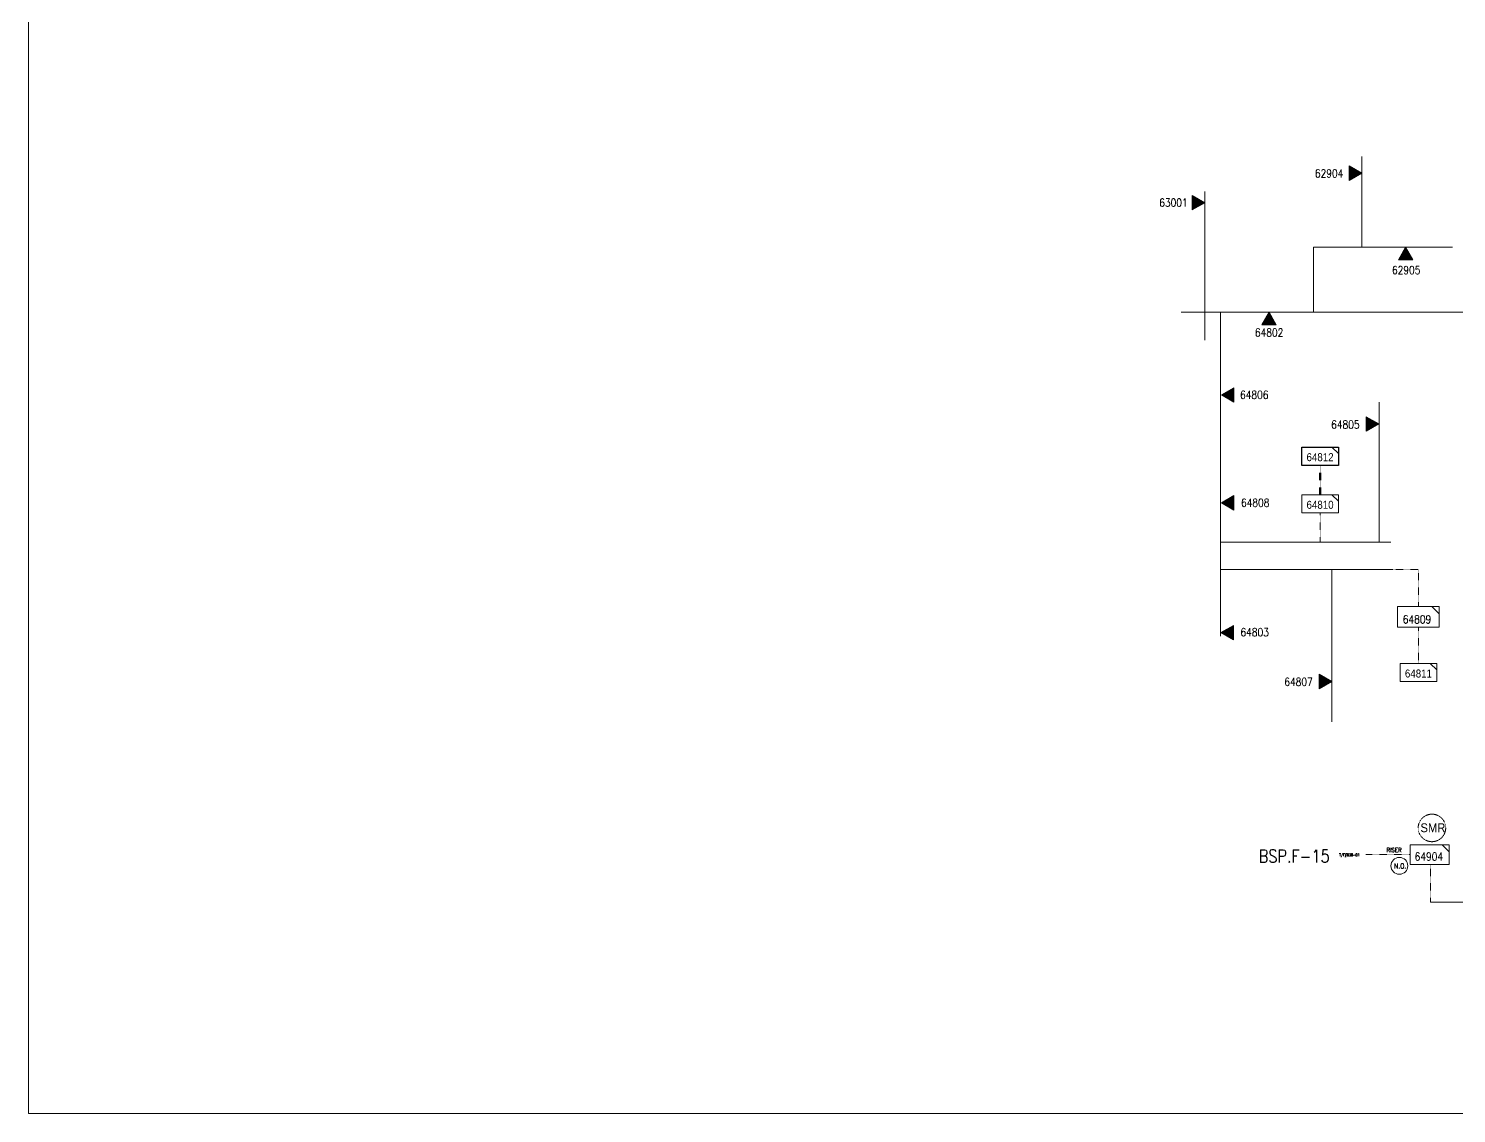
# Model space of a CAD drawing. Header units: metres. Extents: x 65984 to 144644, y -19036 to 23726.
# Drawn here: x 93836 to 94674, y 1704 to 2340 of the extents above; entities that cross this region are included whole.
import ezdxf
from ezdxf.enums import TextEntityAlignment as Align

# ---------------------------------------------------------------- set-up
doc = ezdxf.new("R2010")
doc.units = ezdxf.units.M
doc.header["$MEASUREMENT"] = 0
doc.linetypes.add('DGN Style 3', pattern=[0.013877, 0, -0.013877])
doc.layers.get('0').update_dxf_attribs({"color": 95, "lineweight": 40})
for name, color, linetype, lineweight in [('d_tf', 1, 'Continuous', 40), ('d_tf no', 6, 'Continuous', 40), ('d_ug cable', 95, 'Continuous', 40), ('d_village name', 7, 'Continuous', 40), ('fedr no', 95, 'Continuous', 40), ('O H MAIN FEEDER', 4, 'Continuous', 100), ('SW N O', 114, 'Continuous', 30)]:
    doc.layers.add(name, color=color, linetype=linetype, lineweight=lineweight)
doc.styles.add('Style-msdefault', font='msdefault.shx')
doc.styles.add('Style-STANDARD', font='STANDARD.shx')

# ---------------------------------------------------------------- blocks, each defined once
blk = doc.blocks.new('TRANS_2_2')
at = {"color": 0, "linetype": 'Continuous', "lineweight": -2, "ltscale": 500, "flags": 128}
blk.add_lwpolyline([(8668600, 4991700), (8668600, -5008300), (9500, -8300)], close=True, dxfattribs=at)
at = {"color": 0, "linetype": 'Continuous', "lineweight": -2, "ltscale": 500}
blk.add_solid([(8668600, 4991700), (8668600, -5008300), (9500, -8300)], dxfattribs=at)
blk = doc.blocks.new('TF_2_3')
at = {"layer": 'd_village name', "color": 0, "linetype": 'Continuous', "lineweight": -2, "ltscale": 500}
blk.add_line((3150, 2475), (4950, 675), dxfattribs=at)
blk.add_3dface([(-5050, 2475), (4950, 2475), (4950, -2525), (-5050, -2525)], dxfattribs=at)
blk = doc.blocks.new('*U1149')
at = {"layer": 'SW N O', "color": 3, "lineweight": 13, "ltscale": 0.426762}
blk.add_circle((0, 0), 16.8, dxfattribs=at)
at = {"layer": 'SW N O', "color": 3, "lineweight": 13, "style": 'Style-STANDARD'}
blk.add_text('N.O.', height=9.6, dxfattribs=at).set_placement((1.7, -0.2), align=Align.MIDDLE_CENTER)
blk = doc.blocks.new('TF_1_3')
at = {"layer": 'd_village name', "color": 0, "linetype": 'Continuous', "lineweight": -2, "ltscale": 500}
blk.add_line((3150, 2475), (4950, 675), dxfattribs=at)
blk.add_3dface([(-5050, 2475), (4950, 2475), (4950, -2525), (-5050, -2525)], dxfattribs=at)
blk = doc.blocks.new('*U2561')
at = {"color": 2, "linetype": 'Continuous', "lineweight": 13, "flags": 128}
blk.add_lwpolyline([(18.3, 14.3), (28.6, 14.3), (28.6, 4)], close=True, dxfattribs=at)
at = {"color": 2, "linetype": 'Continuous', "lineweight": 13, "ltscale": 0.585929, "xscale": 0.005720000000000002, "yscale": 0.005720000000000002, "zscale": 0.006084002084081081}
blk.add_blockref('TF_1_3', (0.3, 0.2), dxfattribs=at)
blk = doc.blocks.new('*U2562')
at = {"color": 214, "linetype": 'Continuous', "lineweight": 13, "ltscale": 0.601689, "flags": 128}
blk.add_lwpolyline([(25.7, 3.7), (16.4, 12.8), (25.7, 12.8)], close=True, dxfattribs=at)
at = {"color": 214, "linetype": 'Continuous', "lineweight": 13, "ltscale": 0.560388, "xscale": 0.005131051796615937, "yscale": 0.005131051796615937, "zscale": 0.005848276030993896}
blk.add_blockref('TF_1_3', (0.3, 0.1), dxfattribs=at)
blk = doc.blocks.new('TF_1_1')
at = {"layer": 'd_village name', "color": 0, "linetype": 'Continuous', "lineweight": 30, "ltscale": 500}
blk.add_line((3150, 2475), (4950, 675), dxfattribs=at)
blk.add_3dface([(-5050, 2475), (4950, 2475), (4950, -2525), (-5050, -2525)], dxfattribs=at)
blk = doc.blocks.new('*U2238')
at = {"color": 214, "linetype": 'Continuous', "lineweight": 0, "ltscale": 0.601689, "flags": 128}
blk.add_lwpolyline([(25.7, 3.7), (16.4, 12.8), (25.7, 12.8)], close=True, dxfattribs=at)
at = {"color": 214, "linetype": 'Continuous', "lineweight": 30, "ltscale": 0.560388, "xscale": 0.005131051796615937, "yscale": 0.005131051796615937, "zscale": 0.005848276030993896}
blk.add_blockref('TF_1_1', (0.3, 0.1), dxfattribs=at)

msp = doc.modelspace()

# ---------------------------------------------------------------- linework, layer by layer
at = {"color": 214, "linetype": 'Continuous', "lineweight": 13, "ltscale": 0.426762}
for p, q in [((94526.03, 2157.58), (94526.03, 2244.71)), ((94589.72, 2212.06), (94589.72, 2174.25)), ((94762.22, 2173.9), (94512.22, 2173.9)), ((94535.23, 2173.9), (94535.23, 1984.01)), ((94628.34, 2039.02), (94628.34, 2121.27)), ((94535.23, 2039.02), (94635.15, 2039.02)), ((94535.65, 2023.05), (94636.28, 2023.05)), ((94600.53, 2023.05), (94600.53, 1933.7)), ((94771.75, 1827.94), (94658.37, 1827.94))]:
    msp.add_line(p, q, dxfattribs=at)
at = {"color": 214, "linetype": 'Continuous', "lineweight": 13, "ltscale": 0.426762, "flags": 128}
for points in [[(94618.18, 2212.06), (94618.18, 2265.3)], [(94589.72, 2212.06), (94671.32, 2212.06)]]:
    msp.add_lwpolyline(points, dxfattribs=at)
at = {"color": 214, "linetype": 'DGN Style 3', "lineweight": 13, "flags": 128}
msp.add_lwpolyline([(94636.28, 2023.05), (94651.35, 2023.05), (94651.35, 2001.42)], dxfattribs=at)
at = {"layer": 'd_ug cable', "color": 214, "linetype": 'DGN Style 3', "lineweight": 13}
for p, q in [((94646.4, 1855.9), (94620.58, 1855.9)), ((94658.37, 1850.16), (94658.37, 1827.94))]:
    msp.add_line(p, q, dxfattribs=at)
at = {"layer": 'd_ug cable', "color": 214, "linetype": 'DGN Style 3', "lineweight": 100, "flags": 128}
msp.add_lwpolyline([(94593.65, 2084.15), (94593.65, 2066.94)], dxfattribs=at)
at = {"layer": 'd_ug cable', "color": 214, "linetype": 'DGN Style 3', "lineweight": 13, "flags": 128}
for points in [[(94593.65, 2056.23), (94593.65, 2039.02)], [(94651.35, 1989.21), (94651.35, 1968.03)]]:
    msp.add_lwpolyline(points, dxfattribs=at)
at = {"layer": 'd_ug cable', "color": 2, "linetype": 'DGN Style 3', "lineweight": 13}
msp.add_circle((94659.26, 1871.55), 8.07, dxfattribs=at)
at = {"layer": 'O H MAIN FEEDER', "color": 140, "lineweight": 13, "ltscale": 0.498271, "flags": 128}
msp.add_lwpolyline([(93836.23, 1704.14), (93836.23, 3155.44), (95406.13, 3155.44), (95406.13, 1704.14)], close=True, dxfattribs=at)

# ---------------------------------------------------------------- block references
at = {"color": 214, "linetype": 'Continuous', "lineweight": 30, "ltscale": 0.560388, "xscale": 0.417401667147495, "yscale": 0.417401667147495, "zscale": 0.417401667147495}
msp.add_blockref('*U2238', (94593.65, 2089.51), dxfattribs=at)
at = {"color": 214, "linetype": 'Continuous', "lineweight": 13, "ltscale": 0.560388, "xscale": 0.417401667147495, "yscale": 0.417401667147495, "zscale": 0.417401667147495}
for p in [(94593.65, 2061.6), (94651.35, 1962.68)]:
    msp.add_blockref('*U2562', p, dxfattribs=at)
at = {"color": 214, "linetype": 'DGN Style 3', "lineweight": 13, "ltscale": 0.61027, "xscale": 0.002441080165275587, "yscale": 0.002441080165275587, "zscale": 0.002441080165275587, "rotation": 359.9999999999999}
msp.add_blockref('TF_2_3', (94651.47, 1995.38), dxfattribs=at)
at = {"color": 2, "linetype": 'Continuous', "lineweight": 13, "xscale": 0.4012293440304244, "yscale": 0.4012293440304244, "zscale": 0.4012293440304244}
msp.add_blockref('*U2561', (94657.87, 1855.89), dxfattribs=at)
at = {"layer": 'd_tf', "color": 214, "linetype": 'Continuous', "lineweight": 13, "ltscale": 0.426762, "xscale": 8.535245333131417e-07, "yscale": 8.535245333131417e-07, "zscale": 8.535245333131417e-07}
for p, rotation in [((94618.18, 2255.41), 180), ((94526.03, 2238.15), 180), ((94643.82, 2212.07), 270.0000000000002), ((94563.71, 2173.9), 270.0000000000002), ((94628.12, 2108.4), 180.0000000000009), ((94600.53, 1957.35), 180.0000000000004)]:
    msp.add_blockref('TRANS_2_2', p, dxfattribs=dict(at, rotation=rotation))
for p in [(94535.77, 2125.4), (94535.77, 2062.18), (94535.42, 1986.06)]:
    msp.add_blockref('TRANS_2_2', p, dxfattribs=at)
at = {"layer": 'SW N O', "color": 3, "lineweight": 13, "xscale": 0.2950694635422144, "yscale": 0.2950694635422144, "zscale": 0.2950694635422144}
msp.add_blockref('*U1149', (94640.15, 1849.3), dxfattribs=at)

# ---------------------------------------------------------------- texts
at = {"layer": 'd_tf no', "color": 214, "linetype": 'Continuous', "lineweight": 13, "width": 0.909091}
for s, style, p in [('62904', 'Style-STANDARD', (94598.95, 2255.31)), ('63001', 'Style-STANDARD', (94507.64, 2238.18)), ('62905', 'Style-STANDARD', (94644.17, 2198.63)), ('64802', 'Style-STANDARD', (94563.75, 2162.01)), ('64806', 'Style-STANDARD', (94555.07, 2125.48)), ('64805', 'Style-STANDARD', (94608.47, 2108.03)), ('64808', 'Style-STANDARD', (94555.63, 2062.21)), ('64810', 'Style-msdefault', (94593.64, 2061.01)), ('64809', 'Style-STANDARD', (94650.49, 1993.83)), ('64803', 'Style-STANDARD', (94555.29, 1986.31)), ('64807', 'Style-STANDARD', (94581.01, 1957.21)), ('64811', 'Style-msdefault', (94651.34, 1962.09))]:
    msp.add_text(s, height=4.694, dxfattribs=dict(at, style=style)).set_placement(p, align=Align.MIDDLE_CENTER)
at = {"layer": 'd_tf no', "color": 214, "linetype": 'Continuous', "lineweight": 40, "style": 'Style-msdefault', "width": 0.909091}
msp.add_text('64812', height=4.694, dxfattribs=at).set_placement((94593.64, 2088.93), align=Align.MIDDLE_CENTER)
at = {"layer": 'd_tf no', "color": 1, "linetype": 'Continuous', "lineweight": 13, "style": 'Style-msdefault', "width": 0.947368}
msp.add_text('SMR', height=5.196, dxfattribs=at).set_placement((94652.51, 1874.24), align=Align.TOP_LEFT)
at = {"layer": 'd_tf no', "color": 2, "linetype": 'Continuous', "lineweight": 13, "style": 'Style-STANDARD', "width": 0.909091}
msp.add_text('64904', height=4.694, dxfattribs=at).set_placement((94657.45, 1854.75), align=Align.MIDDLE_CENTER)
at = {"layer": 'fedr no', "color": 2, "linetype": 'Continuous', "lineweight": 13, "style": 'Style-STANDARD', "width": 0.909091}
for s, height, p in [('RISER', 2.543, (94637.04, 1858.61)), ('BSP.F-15', 7.5, (94578.49, 1855.03)), ('T/F#638-01', 1.512, (94610.85, 1855.72))]:
    msp.add_text(s, height=height, dxfattribs=at).set_placement(p, align=Align.MIDDLE_CENTER)

doc.saveas('drawing.dxf')
